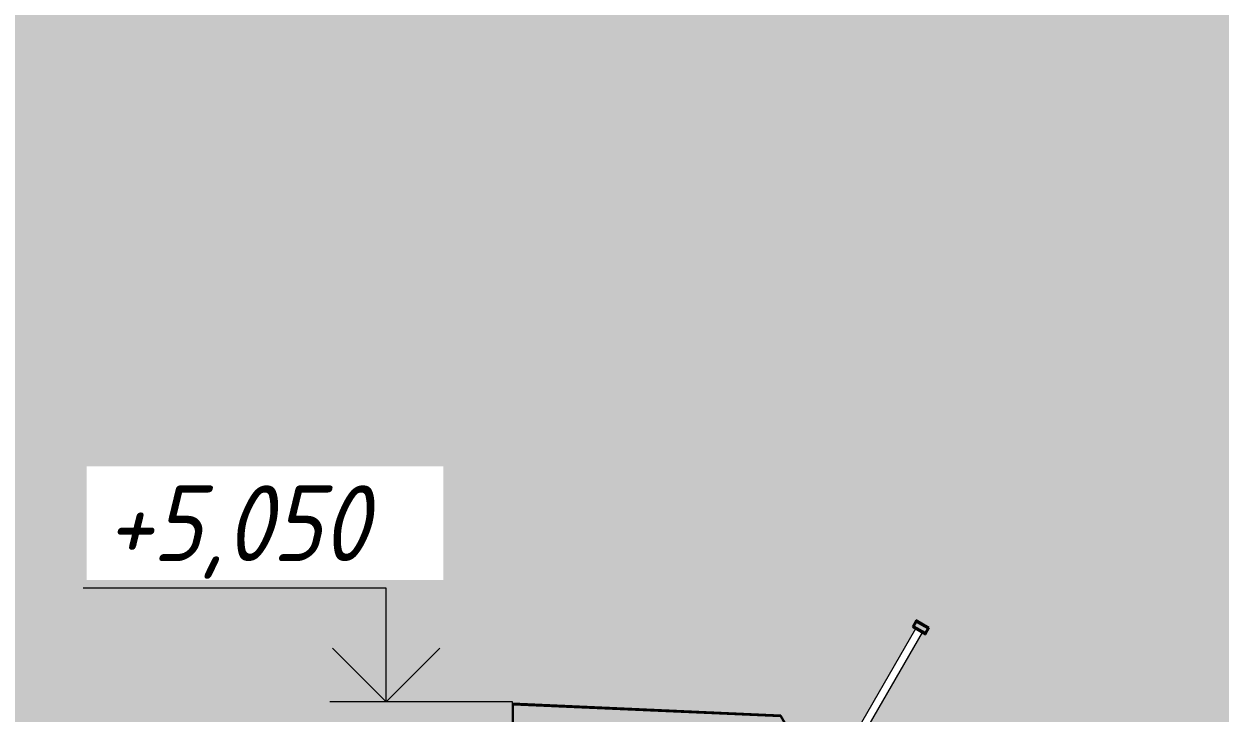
# Model space of a CAD drawing. Header units: millimetres. Extents: x -2128 to 116635, y -18248 to 18481.
# Drawn here: x 109278 to 112435, y 5025 to 6845 of the extents above; entities that cross this region are included whole.
import ezdxf

# ---------------------------------------------------------------- set-up
doc = ezdxf.new("R2010")
doc.units = ezdxf.units.MM
for name, color, linetype, lineweight in [('A-GENM', 7, 'Continuous', 9), ('A-GENM-1', 7, 'Continuous', 25), ('A-WALL-PATT', 7, 'Continuous', 5), ('G-ANNO-DIMS', 7, 'Continuous', 9), ('G-ANNO-DIMS-1', 7, 'Continuous', 20), ('Ограждение', 7, 'Continuous', 9), ('Ограждение-1', 7, 'Continuous', 25)]:
    doc.layers.add(name, color=color, linetype=linetype, lineweight=lineweight)
doc.styles.add('ISOCPEUR_I_1', font='isocpeui.ttf', dxfattribs={"width": 0.9, "height": 200})

# ---------------------------------------------------------------- blocks, each defined once
blk = doc.blocks.new('парапет9 - парапет-22867712-АР2_Фасад в А-Г копия 1')
at = {"layer": 'A-GENM-1'}
for p, q in [((6490.5, 5018.9), (5782, 5050)), ((5782, 5050), (5782, 4903)), ((5784, 4903), (5784, 5047.9)), ((5784, 5047.9), (6489.3, 5016.9)), ((6489.3, 5016.9), (6525.8, 4953.8)), ((6527.5, 4954.8), (6490.5, 5018.9)), ((6470.6, 4984), (5839.6, 4984)), ((5839.6, 4984), (5839.6, 4952)), ((5841.6, 4952), (5841.6, 4982)), ((5841.6, 4982), (6468.6, 4982)), ((6468.6, 4982), (6468.6, 4952)), ((6470.6, 4952), (6470.6, 4984)), ((5839.6, 4952), (5841.6, 4952)), ((6468.6, 4952), (6470.6, 4952)), ((6512, 4955.7), (6510.5, 4954.3)), ((6510.5, 4954.3), (6514.5, 4947.3)), ((6516.2, 4948.3), (6512, 4955.7)), ((5810.7, 4911), (5791.9, 4898.7)), ((5793, 4897.1), (5812.2, 4909.5)), ((5812.2, 4909.5), (5810.7, 4911))]:
    blk.add_line(p, q, dxfattribs=at)
for centre, radius, start, end in [((6521, 4951), 7.5, 210, 30), ((6521, 4951), 5.5, 210, 30), ((5789.1, 4903), 7.12, 180, 303), ((5789.1, 4903), 5.12, 180, 303)]:
    blk.add_arc(centre, radius, start, end, dxfattribs=at)
blk = doc.blocks.new('О_Общий_Балясина наклонная_Труба_ГОСТ 8645-68 - О_Общий_Балясина наклонная_Труба_ГОСТ 8645-68-31027892-АР2_Фасад в А-Г копия 1')
at = {"layer": 'Ограждение'}
for p, q in [((6846.2, 5247.6), (6638.7, 4888.2)), ((6846.2, 5247.6), (6863.5, 5237.6)), ((6863.5, 5237.6), (6656, 4878.2)), ((6656, 4878.2), (6638.7, 4888.2))]:
    blk.add_line(p, q, dxfattribs=at)
blk = doc.blocks.new('ОГР_Влож_Поручень_Труба_ГОСТ 8645-68 - ОГР_Влож_Поручень_Труба_ГОСТ 8645-68-31075305-АР2_Фасад в А-Г копия 1')
at = {"layer": 'Ограждение-1'}
for p, q in [((6847.8, 5269.9), (6837.8, 5252.6)), ((6837.8, 5252.6), (6872.4, 5232.6)), ((6841.9, 5253.7), (6848.9, 5265.8)), ((6871.3, 5236.7), (6841.9, 5253.7)), ((6882.4, 5249.9), (6847.8, 5269.9)), ((6848.9, 5265.8), (6878.3, 5248.8)), ((6878.3, 5248.8), (6871.3, 5236.7)), ((6872.4, 5232.6), (6882.4, 5249.9))]:
    blk.add_line(p, q, dxfattribs=at)
blk = doc.blocks.new('Высотные отметки - Стрелка_Верх-17668718-АР2_Фасад в А-Г копия 1')
at = {"layer": 'G-ANNO-DIMS'}
for p, q in [((-1028.2, 600), (-1828.2, 600)), ((-1028.2, 300), (-1028.2, 600)), ((-876.6, 300), (-1176.6, 300))]:
    blk.add_line(p, q, dxfattribs=at)
at = {"layer": 'G-ANNO-DIMS-1'}
for q in [(-1169.7, 441.4), (-886.8, 441.4)]:
    blk.add_line((-1028.2, 300), q, dxfattribs=at)

msp = doc.modelspace()

# ---------------------------------------------------------------- hatches: boundary and pattern name
at = {"layer": 'A-WALL-PATT'}
h = msp.add_hatch(dxfattribs=at)
h.set_pattern_fill('FP_85', color=256, style=0, pattern_type=2)
h.set_pattern_definition([(180, (115235.17, 4271), (-2e-14, -154), [125, -137]), (90, (115235.17, 4206), (-262, 2e-14), [65, -89]), (180, (115235.17, 4206), (-2e-14, -154), [125, -137]), (90, (115247.17, 4206), (-262, 2e-14), [65, -89]), (180, (115372.17, 4206), (-2e-14, -154), [125, -137]), (180, (115372.17, 4271), (-2e-14, -154), [125, -137]), (90, (115116.17, 4283), (-262, 2e-14), [65, -89]), (90, (115366.17, 4283), (-262, 2e-14), [65, -89]), (0, (115116.17, 4283), (0, -154), [250, -12]), (0, (115116.17, 4348), (0, -154), [250, -12])])
h.paths.add_polyline_path([(108085.2, 4200), (110590.2, 4200), (110590.2, 4904.9), (110577.1, 4897), (110570.9, 4896.8), (110567.2, 4903), (110567.2, 5050), (111275.7, 5018.9), (111312.7, 4953.8), (111312.7, 4947.3), (111306.2, 4943.5), (111299.1, 4948.3), (111296.2, 4954.8), (111297.7, 4954.8), (111303.1, 4947.3), (111306.2, 4945.5), (111310.9, 4948.3), (111310.4, 4954.8), (111274.5, 5016.9), (110569.2, 5047.9), (110569.2, 4903), (110571.9, 4898.5), (110578.2, 4899.4), (110590.2, 4907.2), (110590.2, 5000), (111205.2, 5000), (111205.2, 4984), (111255.8, 4984), (111255.8, 4952), (111253.8, 4952), (111253.8, 4982), (111205.2, 4982), (111205.2, 4799.2), (111349.4, 4799.2), (111427.5, 4932.2), (111443.7, 4922.8), (111631.4, 5247.6), (111648.7, 5237.6), (111395.6, 4799.2), (114987.2, 4800), (114987.2, 8400), (108085.2, 8400), (108085.2, 4900)], flags=0)
h.paths.add_polyline_path([(111422.6, 4892.3), (111439.6, 4921.7), (111427.5, 4928.7), (111410.5, 4899.3), (111412.4, 4898.2)], flags=0)
h.paths.add_polyline_path([(111657.6, 5232.6), (111623, 5252.6), (111633, 5269.9), (111667.6, 5249.9), (111660, 5236.7)], flags=0)
h.paths.add_polyline_path([(111656.5, 5236.7), (111663.5, 5248.8), (111634.1, 5265.8), (111627.1, 5253.7), (111648.7, 5241.2)], flags=0)

# ---------------------------------------------------------------- linework, layer by layer
at = {"layer": 'G-ANNO-DIMS'}
for p, q in [((110567.2, 5055.1), (110234.1, 5055.1)), ((110567.2, 5050), (110567.2, 5055.1))]:
    msp.add_line(p, q, dxfattribs=at)

# ---------------------------------------------------------------- block references
at = {"layer": 'A-GENM'}
msp.add_blockref('парапет9 - парапет-22867712-АР2_Фасад в А-Г копия 1', (104785.2, 0), dxfattribs=at)
at = {"layer": 'G-ANNO-DIMS'}
msp.add_blockref('Высотные отметки - Стрелка_Верх-17668718-АР2_Фасад в А-Г копия 1', (111262.3, 4755.1), dxfattribs=at)
at = {"layer": 'Ограждение'}
for name in ['О_Общий_Балясина наклонная_Труба_ГОСТ 8645-68 - О_Общий_Балясина наклонная_Труба_ГОСТ 8645-68-31027892-АР2_Фасад в А-Г копия 1', 'ОГР_Влож_Поручень_Труба_ГОСТ 8645-68 - ОГР_Влож_Поручень_Труба_ГОСТ 8645-68-31075305-АР2_Фасад в А-Г копия 1']:
    msp.add_blockref(name, (104785.2, 0), dxfattribs=at)

# ---------------------------------------------------------------- next in the draw order: texts
at = {"layer": 'G-ANNO-DIMS', "insert": (109493.5, 5626.4), "char_height": 200, "width": 841.377, "attachment_point": 1, "line_spacing_factor": 1.149209, "style": 'ISOCPEUR_I_1', "bg_fill": 3, "box_fill_scale": 1.25, "bg_fill_color": 256, "bg_fill_true_color": 13158600, "bg_fill_transparency": 0}
msp.add_mtext('+5,050', dxfattribs=at)

doc.saveas('drawing.dxf')
